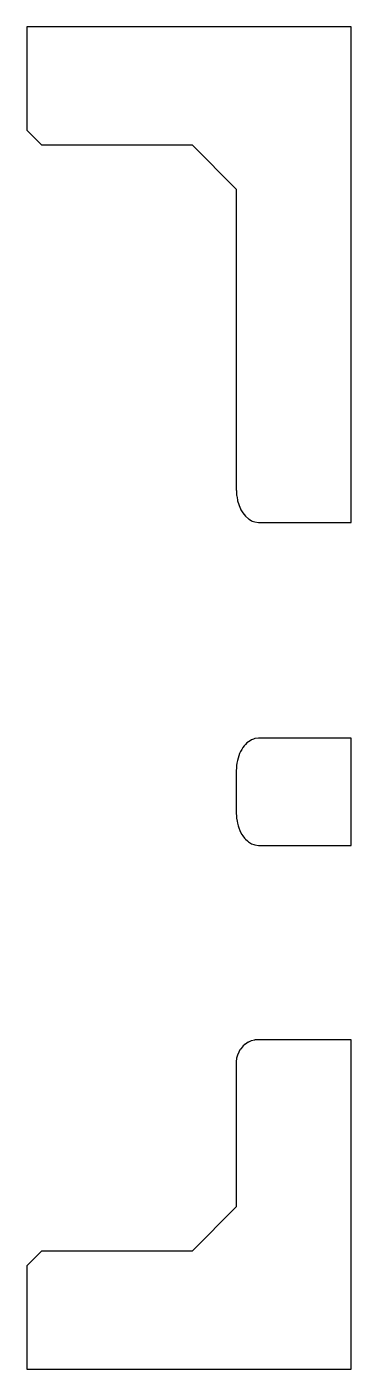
# Model space of a CAD drawing. Header units: metres. Extents: x 0 to 47.5, y 0 to 45.5.
# Drawn here: x 0 to 11, y 0 to 45.5 of the extents above.
import ezdxf

# ---------------------------------------------------------------- set-up
doc = ezdxf.new("R2010")
doc.units = ezdxf.units.M

msp = doc.modelspace()

# ---------------------------------------------------------------- linework, layer by layer
for p, q in [((11, 45.5), (0, 45.5)), ((0, 45.5), (0, 42)), ((11, 28.7044), (11, 45.5)), ((0, 42), (0.5, 41.5)), ((0.5, 41.5), (5.60409, 41.5)), ((5.60409, 41.5), (7.10409, 40)), ((7.10409, 40), (7.10409, 29.8017)), ((7.10409, 29.8017), (7.10566, 29.7725)), ((7.10566, 29.7725), (7.11332, 29.6301)), ((7.11332, 29.6301), (7.11817, 29.6005)), ((7.11817, 29.6005), (7.14079, 29.4626)), ((7.14079, 29.4626), (7.14902, 29.4336)), ((7.14902, 29.4336), (7.18583, 29.3035)), ((7.18583, 29.3035), (7.19741, 29.2759)), ((7.19741, 29.2759), (7.24732, 29.1567)), ((7.24732, 29.1567), (7.26212, 29.1314)), ((7.26212, 29.1314), (7.32376, 29.0258)), ((7.32376, 29.0258), (7.41325, 28.9139)), ((7.41325, 28.9139), (7.51359, 28.824)), ((7.51359, 28.824), (7.53592, 28.8104)), ((7.53592, 28.8104), (7.62232, 28.7581)), ((7.62232, 28.7581), (7.64607, 28.7497)), ((7.64607, 28.7497), (7.73676, 28.7179)), ((7.73676, 28.7179), (7.85409, 28.7044)), ((7.85409, 28.7044), (11, 28.7044)), ((7.85409, 21.3885), (7.73676, 21.375)), ((11, 21.3885), (7.85409, 21.3885)), ((11, 17.7544), (11, 21.3885)), ((7.24732, 20.9362), (7.21686, 20.8634)), ((7.28628, 21.0029), (7.24732, 20.9362)), ((7.32376, 21.0671), (7.28628, 21.0029)), ((7.36977, 21.1246), (7.32376, 21.0671)), ((7.41325, 21.1789), (7.36977, 21.1246)), ((7.46521, 21.2255), (7.41325, 21.1789)), ((7.51359, 21.2689), (7.46521, 21.2255)), ((7.57021, 21.3032), (7.51359, 21.2689)), ((7.62232, 21.3348), (7.57021, 21.3032)), ((7.68213, 21.3558), (7.62232, 21.3348)), ((7.73676, 21.375), (7.68213, 21.3558)), ((7.12687, 20.5454), (7.11332, 20.4628)), ((7.14079, 20.6303), (7.12687, 20.5454)), ((7.16327, 20.7096), (7.14079, 20.6303)), ((7.18583, 20.7893), (7.16327, 20.7096)), ((7.21686, 20.8634), (7.18583, 20.7893)), ((7.10858, 20.3747), (7.10409, 20.2911)), ((7.10409, 20.2911), (7.10409, 18.8518)), ((7.11332, 20.4628), (7.10858, 20.3747)), ((7.10409, 18.8518), (7.10959, 18.7495)), ((7.10959, 18.7495), (7.11332, 18.6801)), ((7.11332, 18.6801), (7.13003, 18.5782)), ((7.13003, 18.5782), (7.14079, 18.5126)), ((7.14079, 18.5126), (7.16873, 18.414)), ((7.16873, 18.414), (7.18583, 18.3536)), ((7.18583, 18.3536), (7.22466, 18.2608)), ((7.22466, 18.2608), (7.24732, 18.2067)), ((7.24732, 18.2067), (7.29636, 18.1227)), ((7.29636, 18.1227), (7.32376, 18.0758)), ((7.32376, 18.0758), (7.38195, 18.0031)), ((7.38195, 18.0031), (7.41325, 17.964)), ((7.41325, 17.964), (7.47922, 17.9048)), ((7.47922, 17.9048), (7.51359, 17.874)), ((7.51359, 17.874), (7.58567, 17.8303)), ((7.58567, 17.8303), (7.62232, 17.8081)), ((7.62232, 17.8081), (7.69859, 17.7813)), ((7.69859, 17.7813), (7.73676, 17.7679)), ((7.73676, 17.7679), (7.85409, 17.7544)), ((7.85409, 17.7544), (11, 17.7544)), ((7.32107, 10.9395), (7.24732, 10.8509)), ((7.32376, 10.9428), (7.32107, 10.9395)), ((7.40761, 11.0162), (7.32376, 10.9428)), ((7.41325, 11.0212), (7.40761, 11.0162)), ((7.50483, 11.0787), (7.41325, 11.0212)), ((7.51359, 11.0842), (7.50483, 11.0787)), ((7.61073, 11.1255), (7.51359, 11.0842)), ((7.62232, 11.1305), (7.61073, 11.1255)), ((7.72307, 11.1553), (7.62232, 11.1305)), ((7.73676, 11.1586), (7.72307, 11.1553)), ((7.83938, 11.1669), (7.73676, 11.1586)), ((7.85409, 11.1681), (7.83938, 11.1669)), ((11, 11.1681), (7.85409, 11.1681)), ((11, 0), (11, 11.1681)), ((7.11332, 10.5272), (7.10524, 10.4246)), ((7.11589, 10.538), (7.11332, 10.5272)), ((7.14079, 10.6416), (7.11589, 10.538)), ((7.14355, 10.6483), (7.14079, 10.6416)), ((7.18583, 10.7503), (7.14355, 10.6483)), ((7.18755, 10.7531), (7.18583, 10.7503)), ((7.23816, 10.8356), (7.18755, 10.7531)), ((7.24703, 10.8504), (7.23816, 10.8356)), ((7.24732, 10.8509), (7.24703, 10.8504)), ((7.10524, 10.4246), (7.10409, 10.41)), ((7.10409, 10.41), (7.10409, 5.5)), ((7.10409, 5.5), (5.60409, 4)), ((0.5, 4), (0, 3.5)), ((5.60409, 4), (0.5, 4)), ((0, 3.5), (0, 0)), ((0, 0), (11, 0))]:
    msp.add_line(p, q)

doc.saveas('drawing.dxf')
